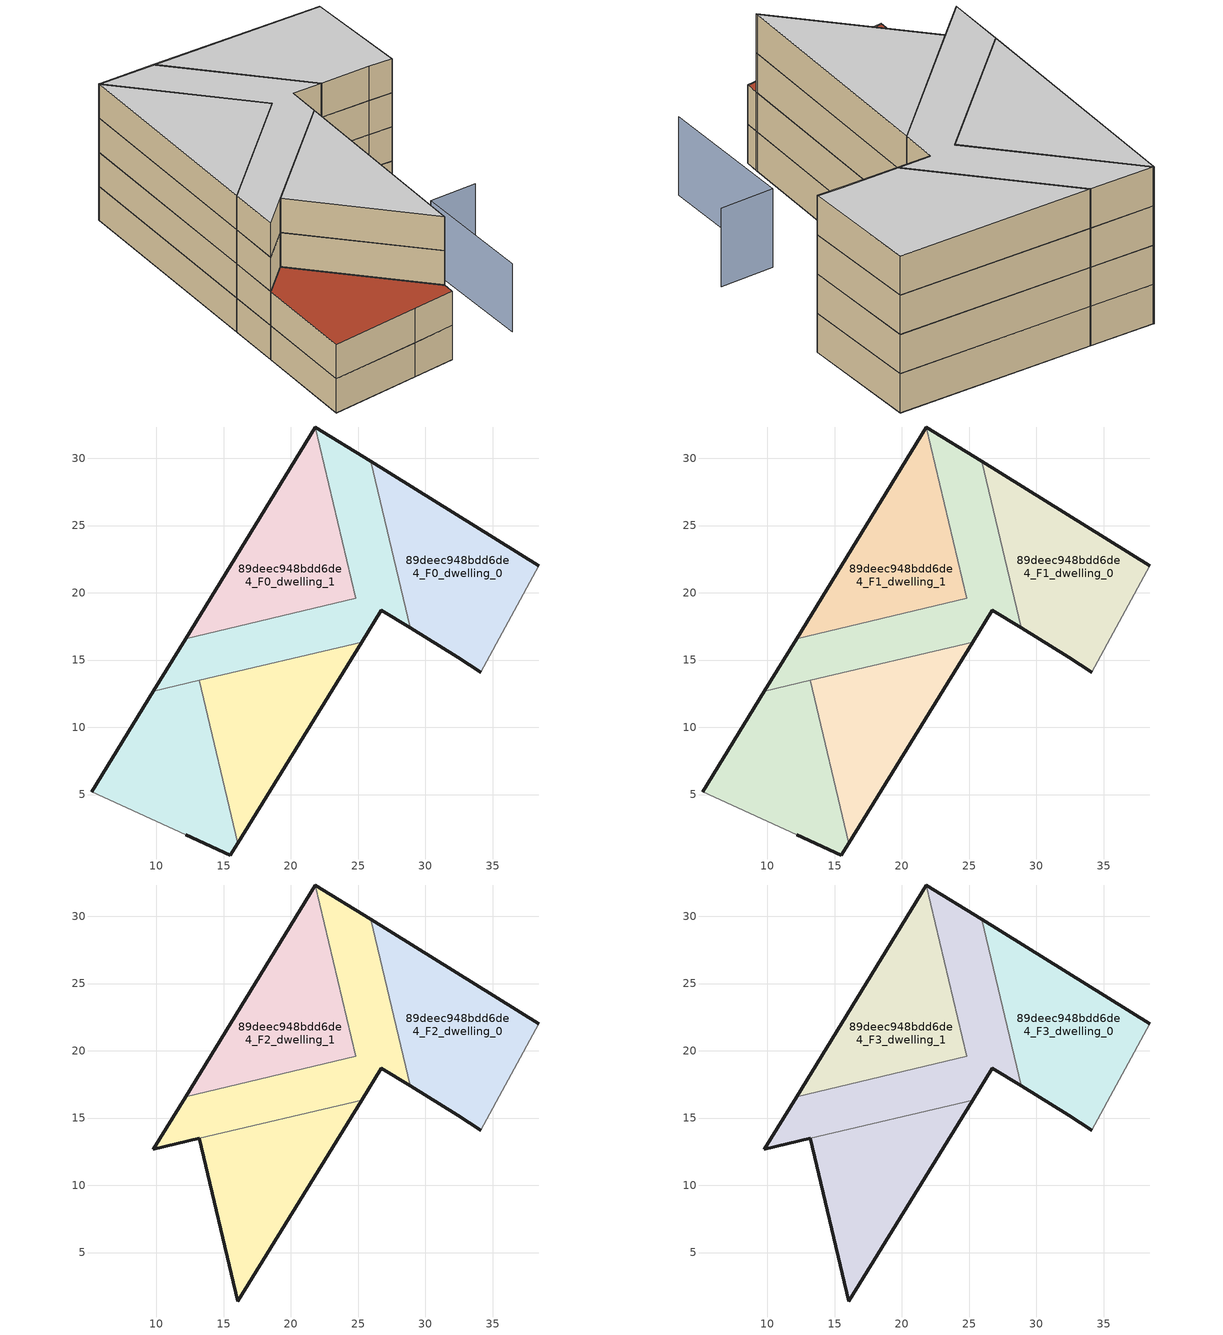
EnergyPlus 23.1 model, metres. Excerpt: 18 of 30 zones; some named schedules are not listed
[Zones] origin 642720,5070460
89deec948bdd6de4_F0_dwelling_0
 floor ground (EU_floor_Construction): 34.12,14.11 38.43,22.01 25.94,29.76 28.87,17.39 32.42,15.21 z0
 wall outside (EU_wall_Construction): 34.12,14.11 32.42,15.21 28.87,17.39 / 25.94,29.76 38.43,22.01 z0:3
 wall adiabatic (EU_wall_Construction): 38.43,22.01 34.12,14.11 z0:3
 wall to 89deec948bdd6de4_F0_dwelling_2 (EU_wall_Construction): 28.87,17.39 25.94,29.76 z0:3
89deec948bdd6de4_F0_dwelling_1
 floor ground (EU_floor_Construction): 24.84,19.58 21.83,32.32 21.82,32.32 12.17,16.58 z0
 wall outside (EU_wall_Construction): 12.17,16.58 21.82,32.32 21.83,32.32 z0:3
 wall to 89deec948bdd6de4_F0_dwelling_2 (EU_wall_Construction): 21.83,32.32 24.84,19.58 12.17,16.58 z0:3
89deec948bdd6de4_F0_dwelling_2
 floor ground (EU_floor_Construction): 28.87,17.39 25.94,29.76 21.83,32.32 24.84,19.58 12.17,16.58 9.78,12.68 25.26,16.34 26.72,18.71 z0; 16.05,1.39 25.26,16.34 13.2,13.49 z0; 15.5,0.5 16.05,1.39 13.2,13.49 9.78,12.68 5.2,5.21 12.2,2 z0
 wall outside (EU_wall_Construction): 21.83,32.32 25.94,29.76 / 28.87,17.39 26.72,18.71 25.26,16.34 / 9.78,12.68 12.17,16.58 z0:3
 wall to 89deec948bdd6de4_F0_dwelling_3 (EU_wall_Construction): 25.26,16.34 13.2,13.49 z0:3
 wall to 89deec948bdd6de4_F0_dwelling_4 (EU_wall_Construction): 13.19,13.49 9.78,12.68 z0:3
89deec948bdd6de4_F0_dwelling_3
 floor ground (EU_floor_Construction): 28.87,17.39 25.94,29.76 21.83,32.32 24.84,19.58 12.17,16.58 9.78,12.68 25.26,16.34 26.72,18.71 z0; 16.05,1.39 25.26,16.34 13.2,13.49 z0
 wall outside (EU_wall_Construction): 25.26,16.34 16.05,1.39 z0:3
 wall to 89deec948bdd6de4_F0_dwelling_4 (EU_wall_Construction): 16.05,1.39 13.2,13.49 z0:3
89deec948bdd6de4_F0_dwelling_4
 floor ground (EU_floor_Construction): 28.87,17.39 25.94,29.76 21.83,32.32 24.84,19.58 12.17,16.58 9.78,12.68 25.26,16.34 26.72,18.71 z0; 15.5,0.5 16.05,1.39 13.2,13.49 9.78,12.68 5.2,5.21 12.2,2 z0
 wall outside (EU_wall_Construction): 16.05,1.39 15.51,0.5 12.2,2 / 5.2,5.21 9.78,12.68 z0:3
 wall adiabatic (EU_wall_Construction): 12.2,2 5.2,5.21 z0:3
89deec948bdd6de4_F1_dwelling_0
 floor to 89deec948bdd6de4_F0_dwelling_0 (EU_floor_Construction): 34.12,14.11 38.43,22.01 25.94,29.76 28.87,17.39 32.42,15.21 z3
 wall outside (EU_wall_Construction): 34.12,14.11 32.42,15.21 28.87,17.39 / 25.94,29.76 38.43,22.01 z3:6
 wall adiabatic (EU_wall_Construction): 38.43,22.01 34.12,14.11 z3:6
 wall to 89deec948bdd6de4_F1_dwelling_2 (EU_wall_Construction): 28.87,17.39 25.94,29.76 z3:6
89deec948bdd6de4_F1_dwelling_1
 floor to 89deec948bdd6de4_F0_dwelling_1 (EU_floor_Construction): 24.84,19.58 21.83,32.32 21.82,32.32 12.17,16.58 z3
 wall outside (EU_wall_Construction): 12.17,16.58 21.82,32.32 21.83,32.32 z3:6
 wall to 89deec948bdd6de4_F1_dwelling_2 (EU_wall_Construction): 21.83,32.32 24.84,19.58 12.17,16.58 z3:6
89deec948bdd6de4_F1_dwelling_2
 floor to 89deec948bdd6de4_F0_dwelling_2 (EU_floor_Construction): 28.87,17.39 25.94,29.76 21.83,32.32 24.84,19.58 12.17,16.58 9.78,12.68 25.26,16.34 26.72,18.71 z3
 floor adiabatic (EU_floor_Construction): 15.5,0.5 16.05,1.39 13.2,13.49 9.78,12.68 5.2,5.21 12.2,2 z3; 16.05,1.39 25.26,16.34 13.2,13.49 z3
 wall outside (EU_wall_Construction): 21.83,32.32 25.94,29.76 / 28.87,17.39 26.72,18.71 25.26,16.34 / 9.78,12.68 12.17,16.58 z3:6
 wall to 89deec948bdd6de4_F1_dwelling_3 (EU_wall_Construction): 25.26,16.34 13.2,13.49 z3:6
 wall to 89deec948bdd6de4_F1_dwelling_4 (EU_wall_Construction): 13.19,13.49 9.78,12.68 z3:6
 roof outside (EU_floor_Construction): 13.2,13.49 16.05,1.39 15.5,0.5 12.2,2 5.2,5.21 9.78,12.68 z6
89deec948bdd6de4_F1_dwelling_3
 floor to 89deec948bdd6de4_F0_dwelling_3 (EU_floor_Construction): 16.05,1.39 25.26,16.34 13.2,13.49 z3
 floor adiabatic (EU_floor_Construction): 28.87,17.39 25.94,29.76 21.83,32.32 24.84,19.58 12.17,16.58 9.78,12.68 25.26,16.34 26.72,18.71 z3
 wall outside (EU_wall_Construction): 25.26,16.34 16.05,1.39 z3:6
 wall to 89deec948bdd6de4_F1_dwelling_4 (EU_wall_Construction): 16.05,1.39 13.2,13.49 z3:6
89deec948bdd6de4_F1_dwelling_4
 floor to 89deec948bdd6de4_F0_dwelling_4 (EU_floor_Construction): 28.87,17.39 25.94,29.76 21.83,32.32 24.84,19.58 12.17,16.58 9.78,12.68 25.26,16.34 26.72,18.71 z3; 15.5,0.5 16.05,1.39 13.2,13.49 9.78,12.68 5.2,5.21 12.2,2 z3
 wall outside (EU_wall_Construction): 16.05,1.39 15.51,0.5 12.2,2 / 5.2,5.21 9.78,12.68 z3:6
 wall adiabatic (EU_wall_Construction): 12.2,2 5.2,5.21 z3:6
 ceiling adiabatic (EU_roof_Construction): 25.94,29.76 28.87,17.39 26.72,18.71 25.26,16.34 9.78,12.68 12.17,16.58 24.84,19.58 21.83,32.32 z6
 roof outside (EU_roof_Construction): 13.2,13.49 16.05,1.39 15.5,0.5 12.2,2 5.2,5.21 9.78,12.68 z6
89deec948bdd6de4_F2_dwelling_0
 floor to 89deec948bdd6de4_F1_dwelling_0 (EU_floor_Construction): 34.12,14.11 38.43,22.01 25.94,29.76 28.87,17.39 32.42,15.21 z6
 wall outside (EU_wall_Construction): 34.12,14.11 32.42,15.21 28.87,17.39 / 25.94,29.76 38.43,22.01 z6:9
 wall adiabatic (EU_wall_Construction): 38.43,22.01 34.12,14.11 z6:9
 wall to 89deec948bdd6de4_F2_dwelling_2 (EU_wall_Construction): 28.87,17.39 25.94,29.76 z6:9
89deec948bdd6de4_F2_dwelling_1
 floor to 89deec948bdd6de4_F1_dwelling_1 (EU_floor_Construction): 24.84,19.58 21.83,32.32 21.82,32.32 12.17,16.58 z6
 wall outside (EU_wall_Construction): 12.17,16.58 21.82,32.32 21.83,32.32 z6:9
 wall to 89deec948bdd6de4_F2_dwelling_2 (EU_wall_Construction): 21.83,32.32 24.84,19.58 12.17,16.58 z6:9
89deec948bdd6de4_F2_dwelling_2
 floor to 89deec948bdd6de4_F1_dwelling_2 (EU_floor_Construction): 28.87,17.39 25.94,29.76 21.83,32.32 24.84,19.58 12.17,16.58 9.78,12.68 25.26,16.34 26.72,18.71 z6
 floor adiabatic (EU_floor_Construction): 16.05,1.39 25.26,16.34 13.2,13.49 z6
 wall outside (EU_wall_Construction): 21.83,32.32 25.94,29.76 / 28.87,17.39 26.72,18.71 25.26,16.34 / 13.2,13.49 9.78,12.68 12.17,16.58 z6:9
 wall to 89deec948bdd6de4_F2_dwelling_3 (EU_wall_Construction): 25.26,16.34 13.2,13.49 z6:9
89deec948bdd6de4_F2_dwelling_3
 floor to 89deec948bdd6de4_F1_dwelling_3 (EU_floor_Construction): 28.87,17.39 25.94,29.76 21.83,32.32 24.84,19.58 12.17,16.58 9.78,12.68 25.26,16.34 26.72,18.71 z6; 16.05,1.39 25.26,16.34 13.2,13.49 z6
 wall outside (EU_wall_Construction): 25.26,16.34 16.05,1.39 13.19,13.49 z6:9
89deec948bdd6de4_F3_dwelling_0
 floor to 89deec948bdd6de4_F2_dwelling_0 (EU_floor_Construction): 34.12,14.11 38.43,22.01 25.94,29.76 28.87,17.39 32.42,15.21 z9
 wall outside (EU_wall_Construction): 34.12,14.11 32.42,15.21 28.87,17.39 / 25.94,29.76 38.43,22.01 z9:12
 wall adiabatic (EU_wall_Construction): 38.43,22.01 34.12,14.11 z9:12
 wall to 89deec948bdd6de4_F3_dwelling_2 (EU_wall_Construction): 28.87,17.39 25.94,29.76 z9:12
 ceiling to 89deec948bdd6de4_F4_dwelling_0 (EU_floor_Construction): 38.43,22.01 34.12,14.11 32.42,15.21 28.87,17.39 25.94,29.76 z12
89deec948bdd6de4_F3_dwelling_1
 floor to 89deec948bdd6de4_F2_dwelling_1 (EU_floor_Construction): 24.84,19.58 21.83,32.32 21.82,32.32 12.17,16.58 z9
 wall outside (EU_wall_Construction): 12.17,16.58 21.82,32.32 21.83,32.32 z9:12
 wall to 89deec948bdd6de4_F3_dwelling_2 (EU_wall_Construction): 21.83,32.32 24.84,19.58 12.17,16.58 z9:12
 ceiling to 89deec948bdd6de4_F4_dwelling_1 (EU_floor_Construction): 21.83,32.32 24.84,19.58 12.17,16.58 21.82,32.32 z12
89deec948bdd6de4_F3_dwelling_2
 floor adiabatic (EU_floor_Construction): 28.87,17.39 25.94,29.76 21.83,32.32 24.84,19.58 12.17,16.58 9.78,12.68 25.26,16.34 26.72,18.71 z9; 16.05,1.39 25.26,16.34 13.2,13.49 z9
 wall outside (EU_wall_Construction): 21.83,32.32 25.94,29.76 / 28.87,17.39 26.72,18.71 25.26,16.34 / 13.2,13.49 9.78,12.68 12.17,16.58 z9:12
 wall to 89deec948bdd6de4_F3_dwelling_3 (EU_wall_Construction): 25.26,16.34 13.2,13.49 z9:12
 ceiling to 89deec948bdd6de4_F4_dwelling_3 (EU_floor_Construction): 25.94,29.76 28.87,17.39 26.72,18.71 25.26,16.34 9.78,12.68 12.17,16.58 24.84,19.58 21.83,32.32 z12; 25.26,16.34 16.05,1.39 13.2,13.49 z12
89deec948bdd6de4_F3_dwelling_3
 floor to 89deec948bdd6de4_F2_dwelling_3 (EU_floor_Construction): 28.87,17.39 25.94,29.76 21.83,32.32 24.84,19.58 12.17,16.58 9.78,12.68 25.26,16.34 26.72,18.71 z9; 16.05,1.39 25.26,16.34 13.2,13.49 z9
 wall outside (EU_wall_Construction): 25.26,16.34 16.05,1.39 13.19,13.49 z9:12
 ceiling to 89deec948bdd6de4_F4_dwelling_3 (EU_floor_Construction): 25.94,29.76 28.87,17.39 26.72,18.71 25.26,16.34 9.78,12.68 12.17,16.58 24.84,19.58 21.83,32.32 z12; 25.26,16.34 16.05,1.39 13.2,13.49 z12
shading: 20.81,-1.9 26.11,7.22 / 26.11,7.22 29.61,5.19 z0:6
[Building]
EU S2 Campaign: North Axis=0; Terrain=City; Solar Distribution=FullExterior
[Site:Location]
Lyon-Bron: Latitude=45.75; Longitude=5; Time Zone=1; Elevation=198
[SizingPeriod:WeatherFileDays]
AnnualSizingPeriod: Begin Month=1; Begin Day of Month=1; End Month=12; End Day of Month=31; Day of Week for Start Day=Monday; Use Weather File Daylight Saving Period=No; Use Weather File Rain and Snow Indicators=No
[MATERIAL]
EU_InternalMass_Material: Roughness=MediumRough; Thickness=0.1; Conductivity=1; Density=1800; Specific Heat=900; Thermal Absorptance=0.9; Solar Absorptance=0.7; Visible Absorptance=0.7
[MATERIAL:NOMASS] Roughness=MediumRough; Thermal Absorptance=0.9; Solar Absorptance=0.7; Visible Absorptance=0.7
Name | Thermal Resistance
EU_wall_NoMass | 0.370959
EU_roof_NoMass | 0.369943
EU_floor_NoMass | 0.443696
[CONSTRUCTION]
EU_wall_Construction: EU_wall_NoMass
EU_roof_Construction: EU_roof_NoMass
EU_floor_Construction: EU_floor_NoMass
EU_InternalMass_Construction: EU_InternalMass_Material
[ZONE] Type=1; Multiplier=1; Ceiling Height=autocalculate; Floor Area=autocalculate; Part of Total Floor Area=Yes
Name | Volume
89deec948bdd6de4_F0_dwelling_0 | 280.869
89deec948bdd6de4_F1_dwelling_0; 89deec948bdd6de4_F2_dwelling_0; 89deec948bdd6de4_F3_dwelling_0 | 280.87
89deec948bdd6de4_F0_dwelling_1; 89deec948bdd6de4_F1_dwelling_1; 89deec948bdd6de4_F2_dwelling_1; 89deec948bdd6de4_F3_dwelling_1 | 255.969
89deec948bdd6de4_F0_dwelling_2 | 742.878
89deec948bdd6de4_F1_dwelling_2 | 742.877
89deec948bdd6de4_F2_dwelling_2; 89deec948bdd6de4_F3_dwelling_2; 89deec948bdd6de4_F1_dwelling_3; 89deec948bdd6de4_F2_dwelling_3; 89deec948bdd6de4_F3_dwelling_3 | 511.857
89deec948bdd6de4_F0_dwelling_3 | 511.858
89deec948bdd6de4_F0_dwelling_4; 89deec948bdd6de4_F1_dwelling_4 | 511.87
[INTERNALMASS] Construction=EU_InternalMass_Construction
Name | Zone or ZoneList | Surface Area
89deec948bdd6de4_F0_dwelling_0_EU_InternalMass | 89deec948bdd6de4_F0_dwelling_0 | 93.6249
89deec948bdd6de4_F0_dwelling_1_EU_InternalMass | 89deec948bdd6de4_F0_dwelling_1 | 85.3244
89deec948bdd6de4_F0_dwelling_2_EU_InternalMass | 89deec948bdd6de4_F0_dwelling_2 | 93.6168
89deec948bdd6de4_F0_dwelling_3_EU_InternalMass | 89deec948bdd6de4_F0_dwelling_3 | 77.0091
89deec948bdd6de4_F0_dwelling_4_EU_InternalMass | 89deec948bdd6de4_F0_dwelling_4 | 77.0081
89deec948bdd6de4_F1_dwelling_0_EU_InternalMass | 89deec948bdd6de4_F1_dwelling_0 | 93.6249
89deec948bdd6de4_F1_dwelling_1_EU_InternalMass | 89deec948bdd6de4_F1_dwelling_1 | 85.3244
89deec948bdd6de4_F1_dwelling_2_EU_InternalMass | 89deec948bdd6de4_F1_dwelling_2 | 93.6168
89deec948bdd6de4_F1_dwelling_3_EU_InternalMass | 89deec948bdd6de4_F1_dwelling_3 | 77.0091
89deec948bdd6de4_F1_dwelling_4_EU_InternalMass | 89deec948bdd6de4_F1_dwelling_4 | 77.0081
89deec948bdd6de4_F2_dwelling_0_EU_InternalMass | 89deec948bdd6de4_F2_dwelling_0 | 106.65
89deec948bdd6de4_F2_dwelling_1_EU_InternalMass | 89deec948bdd6de4_F2_dwelling_1 | 106.651
89deec948bdd6de4_F2_dwelling_2_EU_InternalMass | 89deec948bdd6de4_F2_dwelling_2 | 106.643
89deec948bdd6de4_F2_dwelling_3_EU_InternalMass | 89deec948bdd6de4_F2_dwelling_3 | 106.64
89deec948bdd6de4_F3_dwelling_0_EU_InternalMass | 89deec948bdd6de4_F3_dwelling_0 | 106.65
89deec948bdd6de4_F3_dwelling_1_EU_InternalMass | 89deec948bdd6de4_F3_dwelling_1 | 106.651
89deec948bdd6de4_F3_dwelling_2_EU_InternalMass | 89deec948bdd6de4_F3_dwelling_2 | 106.643
89deec948bdd6de4_F3_dwelling_3_EU_InternalMass | 89deec948bdd6de4_F3_dwelling_3 | 106.64
[OTHEREQUIPMENT] Fuel Type=Electricity; Design Level Calculation Method=Watts/Area; Power per Zone Floor Area=1; Fraction Latent=0; Fraction Radiant=0; Fraction Lost=0; Carbon Dioxide Generation Rate=0; EndUse Subcategory=EU_Step8_InternalGains
Name | Zone or ZoneList or Space or SpaceList | Schedule
EU_Step8_InternalGain_89deec948bdd6de4_F0_dwelling_0_f000 | 89deec948bdd6de4_F0_dwelling_0 | EU_Step8_GainSchedule_89deec948bdd6de4_F0_dwelling_0_f000
EU_Step8_InternalGain_89deec948bdd6de4_F0_dwelling_1_f000 | 89deec948bdd6de4_F0_dwelling_1 | EU_Step8_GainSchedule_89deec948bdd6de4_F0_dwelling_1_f000
EU_Step8_InternalGain_89deec948bdd6de4_F0_dwelling_2_f000 | 89deec948bdd6de4_F0_dwelling_2 | EU_Step8_GainSchedule_89deec948bdd6de4_F0_dwelling_2_f000
EU_Step8_InternalGain_89deec948bdd6de4_F0_dwelling_3_f000 | 89deec948bdd6de4_F0_dwelling_3 | EU_Step8_GainSchedule_89deec948bdd6de4_F0_dwelling_3_f000
EU_Step8_InternalGain_89deec948bdd6de4_F0_dwelling_4_f000 | 89deec948bdd6de4_F0_dwelling_4 | EU_Step8_GainSchedule_89deec948bdd6de4_F0_dwelling_4_f000
EU_Step8_InternalGain_89deec948bdd6de4_F1_dwelling_0_f000 | 89deec948bdd6de4_F1_dwelling_0 | EU_Step8_GainSchedule_89deec948bdd6de4_F1_dwelling_0_f000
EU_Step8_InternalGain_89deec948bdd6de4_F1_dwelling_1_f000 | 89deec948bdd6de4_F1_dwelling_1 | EU_Step8_GainSchedule_89deec948bdd6de4_F1_dwelling_1_f000
EU_Step8_InternalGain_89deec948bdd6de4_F1_dwelling_2_f000 | 89deec948bdd6de4_F1_dwelling_2 | EU_Step8_GainSchedule_89deec948bdd6de4_F1_dwelling_2_f000
EU_Step8_InternalGain_89deec948bdd6de4_F1_dwelling_3_f000 | 89deec948bdd6de4_F1_dwelling_3 | EU_Step8_GainSchedule_89deec948bdd6de4_F1_dwelling_3_f000
EU_Step8_InternalGain_89deec948bdd6de4_F1_dwelling_4_f000 | 89deec948bdd6de4_F1_dwelling_4 | EU_Step8_GainSchedule_89deec948bdd6de4_F1_dwelling_4_f000
EU_Step8_InternalGain_89deec948bdd6de4_F2_dwelling_0_f000 | 89deec948bdd6de4_F2_dwelling_0 | EU_Step8_GainSchedule_89deec948bdd6de4_F2_dwelling_0_f000
EU_Step8_InternalGain_89deec948bdd6de4_F2_dwelling_1_f000 | 89deec948bdd6de4_F2_dwelling_1 | EU_Step8_GainSchedule_89deec948bdd6de4_F2_dwelling_1_f000
EU_Step8_InternalGain_89deec948bdd6de4_F2_dwelling_2_f000 | 89deec948bdd6de4_F2_dwelling_2 | EU_Step8_GainSchedule_89deec948bdd6de4_F2_dwelling_2_f000
EU_Step8_InternalGain_89deec948bdd6de4_F2_dwelling_3_f000 | 89deec948bdd6de4_F2_dwelling_3 | EU_Step8_GainSchedule_89deec948bdd6de4_F2_dwelling_3_f000
EU_Step8_InternalGain_89deec948bdd6de4_F3_dwelling_0_f000 | 89deec948bdd6de4_F3_dwelling_0 | EU_Step8_GainSchedule_89deec948bdd6de4_F3_dwelling_0_f000
EU_Step8_InternalGain_89deec948bdd6de4_F3_dwelling_1_f000 | 89deec948bdd6de4_F3_dwelling_1 | EU_Step8_GainSchedule_89deec948bdd6de4_F3_dwelling_1_f000
EU_Step8_InternalGain_89deec948bdd6de4_F3_dwelling_2_f000 | 89deec948bdd6de4_F3_dwelling_2 | EU_Step8_GainSchedule_89deec948bdd6de4_F3_dwelling_2_f000
EU_Step8_InternalGain_89deec948bdd6de4_F3_dwelling_3_f000 | 89deec948bdd6de4_F3_dwelling_3 | EU_Step8_GainSchedule_89deec948bdd6de4_F3_dwelling_3_f000
[ZONEVENTILATION:DESIGNFLOWRATE] Schedule=EU_AlwaysOn; Design Flow Rate Calculation Method=AirChanges/Hour; Air Changes per Hour=0.44192; Ventilation Type=Natural; Fan Pressure Rise=0; Fan Total Efficiency=1; Constant Term Coefficient=1; Temperature Term Coefficient=0; Velocity Term Coefficient=0; Velocity Squared Term Coefficient=0; Minimum Indoor Temperature=-100; Maximum Indoor Temperature=100; Delta Temperature=-100; Minimum Outdoor Temperature=-100; Maximum Outdoor Temperature=100; Maximum Wind Speed=40
Name | Zone or ZoneList or Space or SpaceList
EU_ConstantAir_89deec948bdd6de4_F0_dwelling_0 | 89deec948bdd6de4_F0_dwelling_0
EU_ConstantAir_89deec948bdd6de4_F0_dwelling_1 | 89deec948bdd6de4_F0_dwelling_1
EU_ConstantAir_89deec948bdd6de4_F0_dwelling_2 | 89deec948bdd6de4_F0_dwelling_2
EU_ConstantAir_89deec948bdd6de4_F0_dwelling_3 | 89deec948bdd6de4_F0_dwelling_3
EU_ConstantAir_89deec948bdd6de4_F0_dwelling_4 | 89deec948bdd6de4_F0_dwelling_4
EU_ConstantAir_89deec948bdd6de4_F1_dwelling_0 | 89deec948bdd6de4_F1_dwelling_0
EU_ConstantAir_89deec948bdd6de4_F1_dwelling_1 | 89deec948bdd6de4_F1_dwelling_1
EU_ConstantAir_89deec948bdd6de4_F1_dwelling_2 | 89deec948bdd6de4_F1_dwelling_2
EU_ConstantAir_89deec948bdd6de4_F1_dwelling_3 | 89deec948bdd6de4_F1_dwelling_3
EU_ConstantAir_89deec948bdd6de4_F1_dwelling_4 | 89deec948bdd6de4_F1_dwelling_4
EU_ConstantAir_89deec948bdd6de4_F2_dwelling_0 | 89deec948bdd6de4_F2_dwelling_0
EU_ConstantAir_89deec948bdd6de4_F2_dwelling_1 | 89deec948bdd6de4_F2_dwelling_1
EU_ConstantAir_89deec948bdd6de4_F2_dwelling_2 | 89deec948bdd6de4_F2_dwelling_2
EU_ConstantAir_89deec948bdd6de4_F2_dwelling_3 | 89deec948bdd6de4_F2_dwelling_3
EU_ConstantAir_89deec948bdd6de4_F3_dwelling_0 | 89deec948bdd6de4_F3_dwelling_0
EU_ConstantAir_89deec948bdd6de4_F3_dwelling_1 | 89deec948bdd6de4_F3_dwelling_1
EU_ConstantAir_89deec948bdd6de4_F3_dwelling_2 | 89deec948bdd6de4_F3_dwelling_2
EU_ConstantAir_89deec948bdd6de4_F3_dwelling_3 | 89deec948bdd6de4_F3_dwelling_3
[HVACTEMPLATE:THERMOSTAT] Constant Heating Setpoint=20; Constant Cooling Setpoint=50
EU_HeatOnly_89deec948bdd6de4_F0_dwelling_0; EU_HeatOnly_89deec948bdd6de4_F0_dwelling_1; EU_HeatOnly_89deec948bdd6de4_F0_dwelling_2; EU_HeatOnly_89deec948bdd6de4_F0_dwelling_3; EU_HeatOnly_89deec948bdd6de4_F0_dwelling_4; EU_HeatOnly_89deec948bdd6de4_F1_dwelling_0; EU_HeatOnly_89deec948bdd6de4_F1_dwelling_1; EU_HeatOnly_89deec948bdd6de4_F1_dwelling_2; EU_HeatOnly_89deec948bdd6de4_F1_dwelling_3; EU_HeatOnly_89deec948bdd6de4_F1_dwelling_4; EU_HeatOnly_89deec948bdd6de4_F2_dwelling_0; EU_HeatOnly_89deec948bdd6de4_F2_dwelling_1; EU_HeatOnly_89deec948bdd6de4_F2_dwelling_2; EU_HeatOnly_89deec948bdd6de4_F2_dwelling_3; EU_HeatOnly_89deec948bdd6de4_F3_dwelling_0; EU_HeatOnly_89deec948bdd6de4_F3_dwelling_1
